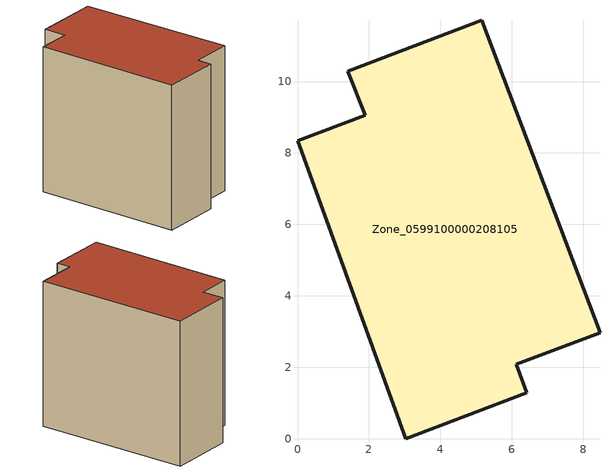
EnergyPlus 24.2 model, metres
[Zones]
Zone_0599100000208105
 floor ground (C_G): 1.89,9.05 1.41,10.29 5.16,11.71 8.47,2.96 6.12,2.08 6.42,1.28 3.03,0 0,8.34 z0
 wall outside (C_F): 3.03,0 6.42,1.28 6.12,2.08 8.47,2.96 5.16,11.71 1.41,10.29 1.89,9.05 0,8.34 3.03,0 z0:8.71
 roof outside (C_R): 1.89,9.05 0,8.34 3.03,0 6.42,1.28 6.12,2.08 8.47,2.96 5.16,11.71 1.41,10.29 z8.71
[BUILDING]
Pand.0599100000208105: North Axis=0; Terrain=City; Loads Convergence Tolerance Value=0.04; Temperature Convergence Tolerance Value=0.4; Solar Distribution=FullExterior; Maximum Number of Warmup Days=25; Minimum Number of Warmup Days=1
[Site:Location]
Rotterdam.The.Hague.AP_ZH_NLD Design_Conditions: Latitude=51.96; Longitude=4.45; Time Zone=1; Elevation=-4.5
[SITE:GROUNDTEMPERATURE:BUILDINGSURFACE]
18, 18, 18, 18, 18, 18, 18, 18, 18, 18, 18, 18
[MATERIAL] Thermal Absorptance=0.9; Solar Absorptance=0.7; Visible Absorptance=0.7
Name | Roughness | Thickness | Conductivity | Density | Specific Heat
G.TI.1975-1991 | MediumSmooth | 0.15 | 0.288461 | 540 | 1210
F.TI.1975-1991 | Rough | 0.3 | 0.230769 | 1920 | 840
R.TI.1975-1991 | MediumRough | 0.2 | 0.153846 | 1500 | 1000
[CONSTRUCTION]
C_G: G.TI.1975-1991
C_F: F.TI.1975-1991
C_R: R.TI.1975-1991
[ZONE]
Zone_0599100000208105: Type=1; Multiplier=1; Ceiling Height=Autocalculate; Volume=Autocalculate; Floor Area=autocalculate; Part of Total Floor Area=Yes
[ZONEINFILTRATION:DESIGNFLOWRATE]
Infil_Zone_0599100000208105: Zone or ZoneList or Space or SpaceList=Zone_0599100000208105; Schedule=AlwaysOn; Design Flow Rate Calculation Method=Flow/Area; Flow Rate per Floor Area=0.003; Constant Term Coefficient=1; Temperature Term Coefficient=0; Velocity Term Coefficient=0; Velocity Squared Term Coefficient=0
[HVACTEMPLATE:ZONE:IDEALLOADSAIRSYSTEM]
Zone_0599100000208105: Maximum Heating Supply Air Temperature=50; Minimum Cooling Supply Air Temperature=13; Maximum Heating Supply Air Humidity Ratio=0.0156; Minimum Cooling Supply Air Humidity Ratio=0.0077; Heating Limit=NoLimit; Cooling Limit=NoLimit; Dehumidification Control Type=ConstantSensibleHeatRatio; Cooling Sensible Heat Ratio=0.7; Dehumidification Setpoint=60; Humidification Control Type=None; Humidification Setpoint=30; Outdoor Air Method=None; Outdoor Air Flow Rate per Person=0.00944; Outdoor Air Flow Rate per Zone Floor Area=0; Outdoor Air Flow Rate per Zone=0; Demand Controlled Ventilation Type=None; Outdoor Air Economizer Type=NoEconomizer; Heat Recovery Type=None; Sensible Heat Recovery Effectiveness=0.7; Latent Heat Recovery Effectiveness=0.65
[ZONECONTROL:THERMOSTAT]
ThermostatControl_Zone_0599100000208105: Zone or ZoneList=Zone_0599100000208105; Control Type Schedule=DualSetpointControlType; Control 1=Thermostat_Zone_0599100000208105; Temperature Difference Between Cutout And Setpoint=0
[THERMOSTATSETPOINT:DUALSETPOINT]
Thermostat_Zone_0599100000208105: Heating Setpoint Temperature Schedule=HeatingSetpoint_Zone_0599100000208105; Cooling Setpoint Temperature Schedule=CoolingSetpoint_Zone_0599100000208105
[SCHEDULE:COMPACT]
HeatingSetpoint_Zone_0599100000208105: Through: 12/31, For: AllDays, Until: 24:00, 21
CoolingSetpoint_Zone_0599100000208105: Through: 12/31, For: AllDays, Until: 24:00, 24
DualSetpointControlType: Through: 12/31, For: AllDays, Until: 24:00, 4
AlwaysOn: Through: 12/31, For: AllDays, Until: 24:00, 1
